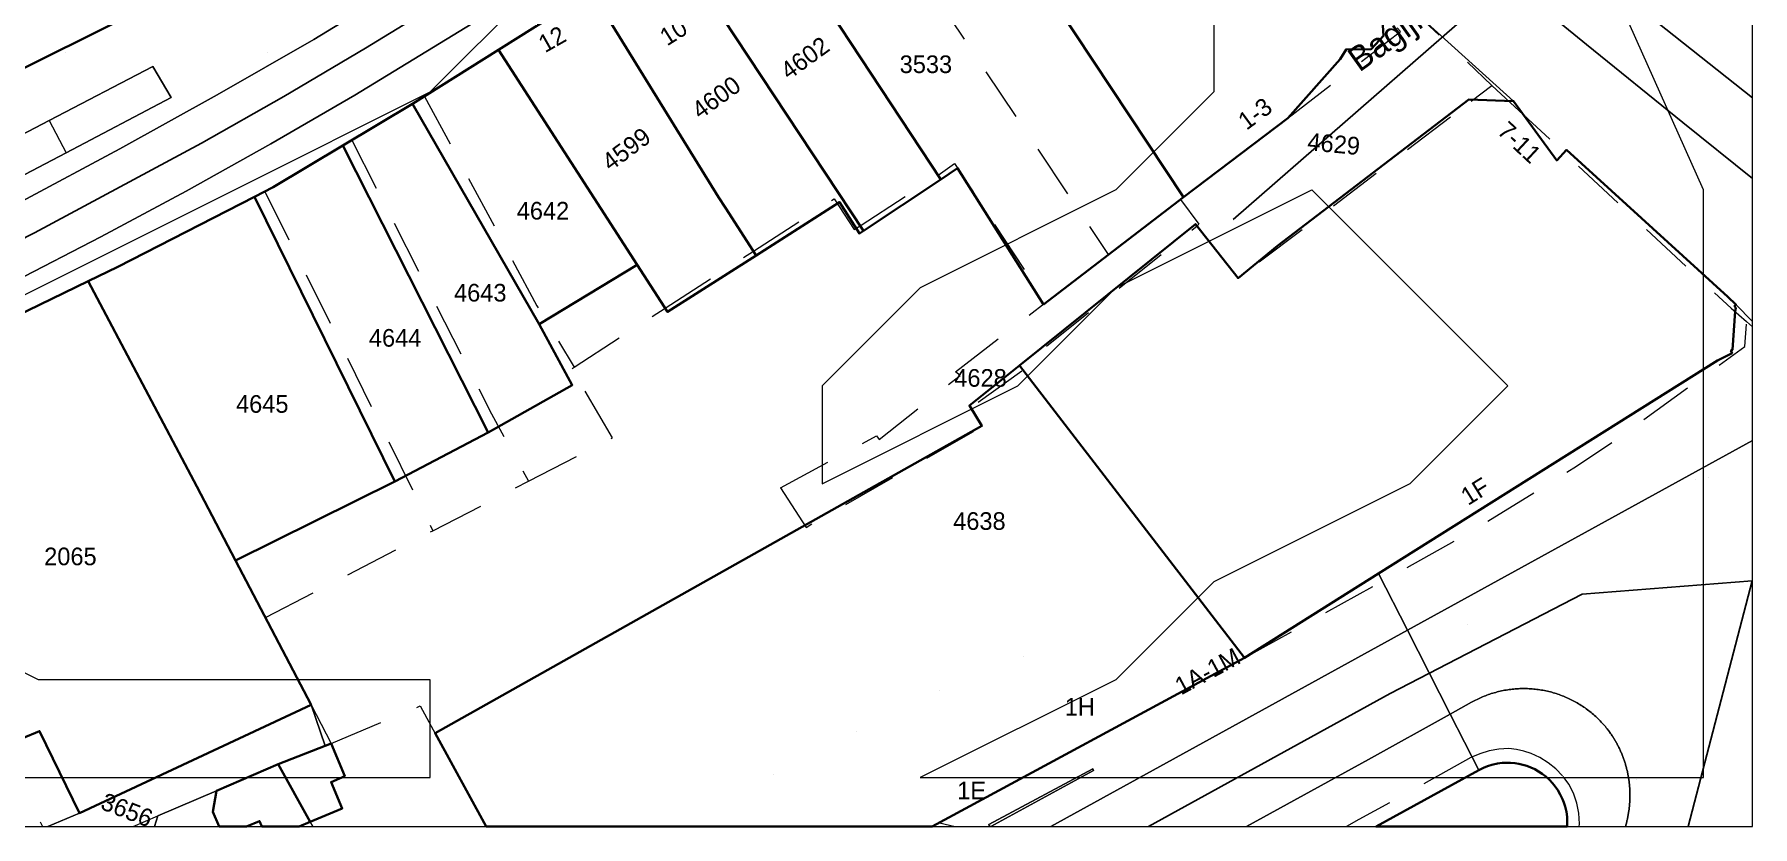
# Model space of a CAD drawing. Header units: metres. Extents: x 0 to 105485, y 0 to 425721.
# Drawn here: x 105242.3 to 105330, y 425150 to 425190.4 of the extents above; entities that cross this region are included whole.
import ezdxf
from ezdxf.enums import TextEntityAlignment as Align

# ---------------------------------------------------------------- set-up
doc = ezdxf.new("R2010")
doc.units = ezdxf.units.M
doc.header["$MEASUREMENT"] = 0
doc.linetypes.add('KG-PERCEEL-SO', pattern=[19, 5.5, -4, 5.5, -4])
for name, color, linetype, lineweight in [('B-XX-IE-AFVAL APART PLAATS-G', 7, 'Continuous', 18), ('B-XX-IE-MEUBILAIR-G', 7, 'Continuous', 18), ('B-XX-IE-MEUBILAIR_WEGMEUBILAIR_AFVALBAK-G', 7, 'Continuous', 18), ('B-XX-KG-GRENS_PERCEEL-G', 150, 'KG-PERCEEL-SO', 18), ('B-XX-KG-GRENS_PERCEEL-T', 150, 'KG-PERCEEL-SO', 18), ('B-XX-OG-BEBOUWING-G', 7, 'Continuous', 35), ('B-XX-OG-BEBOUWING_HUISNUMMER-T', 7, 'Continuous', 18), ('B-XX-OG-BEBOUWING_STRAATNAAM-T', 7, 'Continuous', 18), ('B-XX-OG-GRENS-G', 7, 'Continuous', 18), ('B-XX-OG-TERREIN_ERF-G', 7, 'Continuous', 18), ('B-XX-VH-GESLOTENVERHARDING_BETON-G', 10, 'Continuous', 18), ('B-XX-VH-OPENVERHARDING-G', 90, 'Continuous', 18), ('B-XX-VW-MARKERING-G', 7, 'Continuous', 18)]:
    doc.layers.add(name, color=color, linetype=linetype, lineweight=lineweight)
doc.layers.add('GIS-WEGVAKKEN', color=2, linetype='Continuous')

msp = doc.modelspace()

# ---------------------------------------------------------------- linework, layer by layer
at = {"layer": 'B-XX-IE-AFVAL APART PLAATS-G', "color": 0, "true_color": 0x604a38}
for points in [[(105292.79, 425158.671, 0), (105292.79, 425158.671, 1.5)], [(105288.516, 425156.945, 0), (105288.516, 425156.945, 1.5)], [(105284.242, 425154.844, 0), (105284.242, 425154.844, 1.5)], [(105280.008, 425152.647, 0), (105280.008, 425152.647, 1.5)]]:
    msp.add_polyline3d(points, dxfattribs=at)
at = {"layer": 'B-XX-IE-MEUBILAIR-G', "color": 0, "true_color": 0x604a38}
for points in [[(105256.556, 425190.174, 1.198), (105256.556, 425190.174, 2.698)], [(105254.177, 425189.515, 1.208), (105254.177, 425189.515, 2.708)], [(105321.542, 425189.895, 1.199), (105321.542, 425189.895, 2.699)], [(105258.655, 425187.331, 1.166), (105258.655, 425187.331, 2.666)], [(105246.548, 425184.537, 1.182), (105246.548, 425184.537, 2.682)], [(105307.901, 425184.263, 1.218), (105307.901, 425184.263, 2.718)], [(105243.449, 425182.798, 1.179), (105243.449, 425182.798, 2.679)], [(105248.635, 425181.676, 1.167), (105248.635, 425181.676, 2.667)], [(105325.659, 425167.322, 1.301), (105325.659, 425167.322, 2.801)], [(105327.063, 425167.727, 1.315), (105327.063, 425167.727, 2.815)], [(105316.851, 425162.479, 1.291), (105316.851, 425162.479, 2.791)], [(105315.439, 425160.292, 1.303), (105315.439, 425160.292, 2.803)], [(105317.231, 425159.576, 1.293), (105317.231, 425159.576, 2.793)], [(105308.046, 425157.637, 1.29), (105308.046, 425157.637, 2.79)], [(105321.188, 425156.23, 1.221), (105321.188, 425156.23, 2.721)], [(105310.387, 425153.431, 1.251), (105310.387, 425153.431, 2.751)], [(105298.887, 425152.595, 1.248), (105298.887, 425152.595, 2.748)], [(105324.092, 425152.393, 1.193), (105324.092, 425152.393, 2.693)]]:
    msp.add_polyline3d(points, dxfattribs=at)
at = {"layer": 'B-XX-IE-MEUBILAIR_WEGMEUBILAIR_AFVALBAK-G', "color": 0, "true_color": 0x604a38}
for points in [[(105243.875, 425189.492, 1.439), (105243.875, 425189.492, 2.939)], [(105249.268, 425180.304, 1.169), (105249.268, 425180.304, 2.669)], [(105327.75, 425167.818, 1.317), (105327.75, 425167.818, 2.817)]]:
    msp.add_polyline3d(points, dxfattribs=at)
at = {"layer": 'B-XX-KG-GRENS_PERCEEL-G', "ltscale": 0.5, "flags": 128}
for points in [[(105287.114, 425203.019), (105300.944, 425182.12)], [(105282.94, 425200.371), (105297.101, 425179.204)], [(105278.848, 425197.775), (105286.068, 425186.757), (105288.418, 425183.253)], [(105274.834, 425195.229), (105283.723, 425181.75)], [(105225.668, 425190.601), (105229.467, 425182.619), (105250.519, 425193.089)], [(105265.982, 425189.649), (105270.73, 425192.641)], [(105270.73, 425192.641), (105277.215, 425182.133), (105278.997, 425179.373)], [(105306.277, 425186.16), (105312.02, 425190.578), (105311.83, 425190.809), (105311.993, 425192.28)], [(105311.993, 425192.28), (105316.694, 425187.834)], [(105262.205, 425187.269), (105265.982, 425189.649)], [(105265.982, 425189.649), (105271.314, 425181.411), (105274.492, 425176.463)], [(105315.633, 425187.029), (105316.694, 425187.834)], [(105316.694, 425187.834), (105317.627, 425186.952)], [(105258.494, 425185.033), (105261.598, 425186.887), (105262.205, 425187.269)], [(105262.205, 425187.269), (105267.946, 425176.589), (105269.839, 425173.456)], [(105301.643, 425180.664), (105303.733, 425177.996), (105315.633, 425187.029)], [(105317.627, 425186.952), (105328.906, 425176.461)], [(105300.944, 425182.12), (105306.277, 425186.16)], [(105254.054, 425182.417), (105254.474, 425182.633), (105258.494, 425185.033)], [(105258.494, 425185.033), (105265.623, 425171.069), (105267.522, 425167.632)], [(105284.436, 425180.669), (105288.418, 425183.253)], [(105288.418, 425183.253), (105289.257, 425183.841), (105293.912, 425176.751)], [(105245.042, 425177.835), (105246.549, 425178.566), (105254.054, 425182.417)], [(105254.054, 425182.417), (105262.631, 425165.099)], [(105278.997, 425179.373), (105283.123, 425182.039)], [(105283.123, 425182.039), (105284.144, 425180.476)], [(105283.723, 425181.75), (105284.436, 425180.669)], [(105297.101, 425179.204), (105297.615, 425179.599), (105300.792, 425182.005)], [(105300.792, 425182.005), (105300.944, 425182.12)], [(105300.792, 425182.005), (105301.739, 425180.741)], [(105280.385, 425167.291), (105281.679, 425165.272), (105290.416, 425170.285), (105289.919, 425171.272), (105293.724, 425174.007), (105293.577, 425174.216), (105301.643, 425180.664)], [(105284.144, 425180.476), (105284.436, 425180.669)], [(105301.739, 425180.741), (105301.643, 425180.664)], [(105274.492, 425176.463), (105278.997, 425179.373)], [(105293.912, 425176.751), (105297.101, 425179.204)], [(105232.063, 425171.537), (105245.042, 425177.835)], [(105245.042, 425177.835), (105250.587, 425167.366), (105254.082, 425160.671)], [(105269.839, 425173.456), (105274.492, 425176.463)], [(105289.311, 425173.212), (105293.912, 425176.751)], [(105328.906, 425176.461), (105329.691, 425175.774)], [(105304.066, 425158.612), (105315.346, 425164.892), (105321.016, 425168.402), (105323.157, 425169.839), (105329.601, 425174.509), (105329.691, 425175.774)], [(105329.691, 425175.774), (105330, 425175.503)], [(105269.737, 425173.39), (105269.839, 425173.456)], [(105271.794, 425169.845), (105269.737, 425173.39)], [(105285.276, 425169.951), (105285.41, 425169.764), (105289.548, 425173.032), (105289.311, 425173.212)], [(105232.063, 425171.537), (105242.701, 425150)], [(105280.385, 425167.291), (105285.276, 425169.951)], [(105267.522, 425167.632), (105271.794, 425169.845)], [(105262.631, 425165.099), (105267.522, 425167.632)], [(105254.082, 425160.671), (105262.631, 425165.099)], [(105254.082, 425160.671), (105254.508, 425159.856)], [(105254.508, 425159.856), (105256.412, 425156.209)], [(105288.491, 425150.202), (105304.066, 425158.612)], [(105242.983, 425150), (105244.603, 425150.688), (105256.412, 425156.209)], [(105256.412, 425156.209), (105257.436, 425154.235)], [(105257.436, 425154.235), (105261.978, 425156.16), (105265.358, 425150)], [(105254.733, 425153.182), (105257.436, 425154.235)], [(105315.617, 425153.521), (105309.906, 425150.356), (105309.264, 425150)], [(105317.551, 425153.985), (105317.05, 425153.956), (105316.556, 425153.868), (105316.076, 425153.722), (105315.617, 425153.521)], [(105318.691, 425153.728), (105318.32, 425153.85), (105317.939, 425153.936), (105317.551, 425153.985)], [(105320.299, 425152.6), (105319.953, 425152.955), (105319.565, 425153.264), (105319.142, 425153.523), (105318.691, 425153.728)], [(105248.598, 425150.546), (105254.733, 425153.182)], [(105254.733, 425153.182), (105256.507, 425150)], [(105321.138, 425150), (105321.154, 425150.149), (105321.133, 425150.679), (105321.033, 425151.2), (105320.858, 425151.701), (105320.612, 425152.171), (105320.299, 425152.6)], [(105247.327, 425150), (105248.598, 425150.546)], [(105248.43, 425150), (105248.598, 425150.546)], [(105288.117, 425150), (105288.491, 425150.202)], [(105288.491, 425150.202), (105289.288, 425150)]]:
    msp.add_lwpolyline(points, dxfattribs=at)
at = {"layer": 'B-XX-OG-BEBOUWING-G', "ltscale": 0.5}
for points in [[(105300.768, 425202.565), (105298.279, 425204.844), (105295.954, 425206.973), (105295.473, 425206.501), (105294.913, 425207.101), (105293.753, 425207.231), (105292.868, 425206.67), (105292.588, 425206.492), (105287.114, 425203.019), (105300.944, 425182.12), (105306.277, 425186.16), (105308.954, 425189.173), (105309.246, 425189.671), (105310.526, 425189.678), (105311.161, 425190.357), (105311.08, 425191.667), (105311.294, 425191.88), (105311.639, 425192.166), (105311.811, 425192.453), (105311.574, 425192.668), (105309.175, 425194.866), (105306.966, 425196.888)], [(105300.944, 425182.12), (105287.114, 425203.019), (105278.848, 425197.775), (105288.561, 425183.036), (105289.406, 425183.599), (105293.802, 425176.656)], [(105245.816, 425199.889), (105245.142, 425201.056), (105244.495, 425201.925), (105244.345, 425201.807), (105239.762, 425198.662), (105240.171, 425197.766), (105225.668, 425190.601), (105229.467, 425182.619), (105250.519, 425193.089)], [(105284.612, 425180.404), (105288.561, 425183.036), (105278.848, 425197.775), (105274.834, 425195.229)], [(105270.729, 425192.642), (105277.215, 425182.133), (105277.568, 425181.585), (105279.135, 425179.158), (105283.387, 425181.876), (105284.405, 425180.266), (105284.612, 425180.404), (105274.834, 425195.229)], [(105265.982, 425189.65), (105273.059, 425178.675), (105274.612, 425176.268), (105279.135, 425179.158), (105277.568, 425181.585), (105277.215, 425182.133), (105270.729, 425192.642)], [(105273.059, 425178.675), (105265.982, 425189.65), (105261.598, 425186.887), (105268.066, 425175.645)], [(105268.066, 425175.645), (105261.598, 425186.887), (105258.036, 425184.76), (105265.448, 425170.114), (105269.745, 425172.534)], [(105310.909, 425162.915), (105328.202, 425173.788), (105328.952, 425174.171), (105328.888, 425174.285), (105328.967, 425174.342), (105329.11, 425176.305), (105329.137, 425176.48), (105329.066, 425176.564), (105329.149, 425176.656), (105328.741, 425177.037), (105320.506, 425184.537), (105320.005, 425184.006), (105317.8, 425187.027), (105315.515, 425187.116), (105305.752, 425179.639), (105303.732, 425177.995), (105301.565, 425180.753), (105292.581, 425173.543), (105304.066, 425158.612)], [(105258.036, 425184.76), (105254.474, 425182.633), (105253.522, 425182.144), (105260.683, 425167.62), (105265.448, 425170.114)], [(105253.522, 425182.144), (105246.549, 425178.566), (105245.042, 425177.835), (105250.587, 425167.366), (105252.565, 425163.577), (105260.683, 425167.62)], [(105252.565, 425163.577), (105250.587, 425167.366), (105245.042, 425177.835), (105233.27, 425172.123), (105241.646, 425154.504), (105242.556, 425154.874), (105244.603, 425150.688), (105256.412, 425156.209)], [(105288.117, 425150), (105304.066, 425158.612), (105292.581, 425173.543), (105290.02, 425171.488), (105290.657, 425170.456), (105262.743, 425154.766), (105265.358, 425150)], [(105254.733, 425153.182), (105256.373, 425150.241), (105258.004, 425150.933), (105257.434, 425152.277), (105258.138, 425152.576), (105257.436, 425154.235), (105257.142, 425154.121)], [(105320.529, 425150), (105320.54, 425150.244), (105320.527, 425150.499), (105320.491, 425150.761), (105320.431, 425151.021), (105320.366, 425151.231), (105320.299, 425151.402), (105320.183, 425151.645), (105320.061, 425151.855), (105319.925, 425152.05), (105319.791, 425152.216), (105319.632, 425152.384), (105319.445, 425152.555), (105319.259, 425152.698), (105319.076, 425152.819), (105318.88, 425152.928), (105318.685, 425153.019), (105318.481, 425153.098), (105318.267, 425153.162), (105318.061, 425153.209), (105317.864, 425153.24), (105317.648, 425153.259), (105317.442, 425153.262), (105317.213, 425153.25), (105316.971, 425153.218), (105316.687, 425153.155), (105316.464, 425153.084), (105316.267, 425153.006), (105316.026, 425152.887), (105310.781, 425150)], [(105254.733, 425153.182), (105251.596, 425151.834), (105251.408, 425150.758), (105251.73, 425150), (105253.114, 425150), (105253.786, 425150.285), (105253.907, 425150), (105255.805, 425150), (105256.373, 425150.241)]]:
    msp.add_lwpolyline(points, close=True, dxfattribs=at)
at = {"layer": 'B-XX-OG-GRENS-G'}
for points in [[(105302.5, 425202.5, 1.235), (105302.5, 425187.5, 1.261), (105297.5, 425182.5, 1.252), (105287.5, 425177.5, 1.214), (105282.5, 425172.5, 1.268), (105282.5, 425167.5, 1.259), (105292.5, 425172.5, 1.15), (105297.5, 425177.5, 1.193), (105307.5, 425182.5, 1.267), (105317.5, 425172.5, 1.399), (105312.5, 425167.5, 1.423), (105302.5, 425162.5, 1.332), (105297.5, 425157.5, 1.309), (105287.5, 425152.5, 1.208), (105292.5, 425152.5, 1.209), (105297.5, 425152.5, 1.26), (105302.5, 425152.5, 1.264), (105307.5, 425152.5, 1.255), (105312.5, 425152.5, 1.295), (105317.5, 425152.5, 1.266), (105322.5, 425152.5, 1.201), (105327.5, 425152.5, 1.179), (105327.5, 425157.5, 1.291), (105327.5, 425162.5, 1.362), (105327.5, 425167.5, 1.336), (105327.5, 425172.5, 1.356), (105327.5, 425177.5, 1.347), (105327.5, 425182.5, 1.298), (105092.5, 425707.5, 2.772)], [(105232.5, 425172.5, 1.149), (105242.5, 425177.5, 1.139), (105252.5, 425182.5, 1.166), (105262.5, 425187.5, 1.184), (105267.5, 425192.5, 1.231)], [(105237.5, 425152.5, 1.142), (105242.5, 425152.5, 0.972), (105247.5, 425152.5, 0.669), (105252.5, 425152.5, 0.833), (105257.5, 425152.5, 0.99), (105262.5, 425152.5, 0.997), (105262.5, 425157.5, 1.215), (105257.5, 425157.5, 1.302), (105252.5, 425157.5, 0.712), (105242.5, 425157.5, 1.119), (105232.5, 425162.5, 1.312)]]:
    msp.add_polyline3d(points, dxfattribs=at)
at = {"layer": 'B-XX-OG-TERREIN_ERF-G', "ltscale": 0.5}
for points in [[(105222.103, 425166.713), (105224.848, 425168.01), (105231.14, 425155.102), (105230.697, 425154.834), (105231.493, 425153.133), (105233.013, 425150), (105242.983, 425150), (105244.603, 425150.688), (105242.556, 425154.874), (105241.646, 425154.504), (105236.536, 425152.043), (105233.098, 425159.186), (105228.547, 425168.631), (105228.041, 425169.681), (105221.662, 425166.793), (105224.218, 425161.823), (105223.335, 425161.22), (105225.05, 425158.067), (105226.494, 425155.276), (105226.746, 425155.405), (105228.684, 425151.201), (105229.522, 425151.8), (105228.105, 425154.742), (105227.384, 425156.238)], [(105253.907, 425150), (105253.786, 425150.285), (105253.114, 425150), (105251.73, 425150), (105251.408, 425150.758), (105251.596, 425151.834), (105248.598, 425150.547), (105248.43, 425150), (105256.507, 425150), (105256.373, 425150.241), (105255.805, 425150)]]:
    msp.add_lwpolyline(points, close=True, dxfattribs=at)
at = {"layer": 'B-XX-VH-GESLOTENVERHARDING_BETON-G', "ltscale": 0.5}
msp.add_lwpolyline([(105291.038, 425150), (105291.109, 425150), (105296.352, 425152.859), (105296.32, 425152.951), (105291.018, 425150.11)], close=True, dxfattribs=at)
at = {"layer": 'B-XX-VH-OPENVERHARDING-G', "ltscale": 0.5}
for points in [[(105330, 425191.191), (105325.406, 425194.773), (105321.353, 425197.97), (105315.848, 425202.366), (105305.681, 425210.605), (105303.586, 425212.321), (105302.86, 425212.931), (105298.497, 425209.167), (105300.114, 425207.737), (105302.394, 425205.757), (105305.451, 425203.156), (105307.761, 425201.216), (105313.958, 425196.088), (105321.52, 425189.913), (105326.44, 425185.939), (105330, 425183.075)], [(105249.266, 425187.208), (105243.908, 425184.396), (105238.604, 425181.613), (105233.058, 425178.702), (105232.188, 425180.355), (105237.738, 425183.259), (105243.044, 425186.036), (105248.334, 425188.804)], [(105243.908, 425184.396), (105249.266, 425187.208), (105248.334, 425188.804), (105243.044, 425186.036), (105237.738, 425183.259), (105232.188, 425180.355), (105233.058, 425178.702), (105238.604, 425181.613)], [(105330, 425169.706), (105330, 425175.776), (105329.149, 425176.656), (105329.066, 425176.564), (105329.137, 425176.48), (105329.11, 425176.305), (105328.967, 425174.342), (105328.888, 425174.285), (105328.952, 425174.171), (105328.202, 425173.788), (105310.909, 425162.915), (105312.387, 425160.019)], [(105330, 425150), (105330, 425169.706), (105312.387, 425160.019), (105314.567, 425155.746), (105315.654, 425156.349), (105315.654, 425156.349), (105315.723, 425156.387), (105315.792, 425156.424), (105315.861, 425156.46), (105315.932, 425156.495), (105316.002, 425156.529), (105316.073, 425156.562), (105316.145, 425156.593), (105316.217, 425156.624), (105316.29, 425156.654), (105316.363, 425156.683), (105316.436, 425156.711), (105316.51, 425156.737), (105316.584, 425156.763), (105316.658, 425156.787), (105316.733, 425156.811), (105316.808, 425156.833), (105316.884, 425156.854), (105316.96, 425156.874), (105317.036, 425156.893), (105317.112, 425156.911), (105317.188, 425156.928), (105317.265, 425156.944), (105317.342, 425156.959), (105317.42, 425156.972), (105317.497, 425156.984), (105317.575, 425156.996), (105317.652, 425157.006), (105317.73, 425157.015), (105317.808, 425157.023), (105317.886, 425157.03), (105317.964, 425157.035), (105318.043, 425157.04), (105318.121, 425157.043), (105318.199, 425157.046), (105318.278, 425157.047), (105318.356, 425157.047), (105318.435, 425157.046), (105318.513, 425157.043), (105318.591, 425157.04), (105318.67, 425157.035), (105318.748, 425157.03), (105318.826, 425157.023), (105318.904, 425157.015), (105318.982, 425157.006), (105319.06, 425156.996), (105319.137, 425156.985), (105319.215, 425156.972), (105319.292, 425156.959), (105319.369, 425156.944), (105319.446, 425156.929), (105319.522, 425156.912), (105319.598, 425156.894), (105319.675, 425156.875), (105319.75, 425156.855), (105319.826, 425156.833), (105319.901, 425156.811), (105319.976, 425156.788), (105320.05, 425156.763), (105320.124, 425156.738), (105320.198, 425156.711), (105320.272, 425156.684), (105320.344, 425156.655), (105320.417, 425156.625), (105320.489, 425156.594), (105320.561, 425156.562), (105320.632, 425156.53), (105320.703, 425156.496), (105320.773, 425156.461), (105320.843, 425156.425), (105320.912, 425156.388), (105320.98, 425156.35), (105321.048, 425156.311), (105321.116, 425156.271), (105321.183, 425156.23), (105321.249, 425156.188), (105321.315, 425156.146), (105321.38, 425156.102), (105321.444, 425156.057), (105321.508, 425156.012), (105321.571, 425155.965), (105321.634, 425155.918), (105321.695, 425155.87), (105321.757, 425155.82), (105321.817, 425155.77), (105321.876, 425155.719), (105321.935, 425155.668), (105321.993, 425155.615), (105322.051, 425155.562), (105322.107, 425155.507), (105322.163, 425155.452), (105322.218, 425155.396), (105322.272, 425155.34), (105322.326, 425155.282), (105322.378, 425155.224), (105322.43, 425155.165), (105322.481, 425155.105), (105322.531, 425155.045), (105322.58, 425154.984), (105322.628, 425154.922), (105322.628, 425154.922), (105322.658, 425154.882), (105322.687, 425154.842), (105322.716, 425154.801), (105322.745, 425154.761), (105322.773, 425154.72), (105322.801, 425154.678), (105322.829, 425154.637), (105322.856, 425154.595), (105322.883, 425154.553), (105322.909, 425154.511), (105322.935, 425154.468), (105322.961, 425154.426), (105322.986, 425154.383), (105323.011, 425154.34), (105323.036, 425154.296), (105323.06, 425154.253), (105323.084, 425154.209), (105323.107, 425154.165), (105323.13, 425154.12), (105323.153, 425154.076), (105323.175, 425154.031), (105323.196, 425153.986), (105323.218, 425153.941), (105323.239, 425153.896), (105323.259, 425153.851), (105323.279, 425153.805), (105323.299, 425153.759), (105323.318, 425153.713), (105323.337, 425153.667), (105323.356, 425153.621), (105323.374, 425153.575), (105323.391, 425153.528), (105323.408, 425153.481), (105323.425, 425153.434), (105323.442, 425153.387), (105323.457, 425153.34), (105323.473, 425153.292), (105323.488, 425153.245), (105323.503, 425153.197), (105323.517, 425153.15), (105323.531, 425153.102), (105323.544, 425153.054), (105323.557, 425153.005), (105323.569, 425152.957), (105323.581, 425152.909), (105323.593, 425152.86), (105323.604, 425152.812), (105323.615, 425152.763), (105323.625, 425152.714), (105323.635, 425152.666), (105323.644, 425152.617), (105323.653, 425152.568), (105323.662, 425152.518), (105323.67, 425152.469), (105323.678, 425152.42), (105323.685, 425152.371), (105323.691, 425152.321), (105323.698, 425152.272), (105323.704, 425152.222), (105323.709, 425152.173), (105323.714, 425152.123), (105323.718, 425152.074), (105323.722, 425152.024), (105323.726, 425151.974), (105323.729, 425151.924), (105323.732, 425151.875), (105323.734, 425151.825), (105323.736, 425151.775), (105323.737, 425151.725), (105323.738, 425151.675), (105323.739, 425151.626), (105323.739, 425151.576), (105323.738, 425151.526), (105323.737, 425151.476), (105323.736, 425151.426), (105323.734, 425151.376), (105323.732, 425151.327), (105323.729, 425151.277), (105323.726, 425151.227), (105323.723, 425151.177), (105323.719, 425151.128), (105323.714, 425151.078), (105323.709, 425151.029), (105323.704, 425150.979), (105323.698, 425150.929), (105323.692, 425150.88), (105323.685, 425150.831), (105323.678, 425150.781), (105323.67, 425150.732), (105323.662, 425150.683), (105323.654, 425150.634), (105323.645, 425150.585), (105323.635, 425150.536), (105323.626, 425150.487), (105323.615, 425150.438), (105323.605, 425150.389), (105323.594, 425150.341), (105323.582, 425150.292), (105323.57, 425150.244), (105323.57, 425150.244), (105323.507, 425150)], [(105294.173, 425150), (105312.387, 425160.019), (105310.909, 425162.915), (105304.066, 425158.612), (105288.117, 425150)], [(105314.567, 425155.746), (105312.387, 425160.019), (105294.173, 425150), (105304.156, 425150), (105310.388, 425153.43)], [(105314.567, 425155.746), (105316.026, 425152.887), (105316.267, 425153.006), (105316.464, 425153.084), (105316.687, 425153.155), (105316.971, 425153.218), (105317.213, 425153.25), (105317.442, 425153.262), (105317.648, 425153.259), (105317.864, 425153.24), (105318.061, 425153.209), (105318.267, 425153.162), (105318.481, 425153.098), (105318.685, 425153.019), (105318.88, 425152.928), (105319.076, 425152.819), (105319.259, 425152.698), (105319.445, 425152.555), (105319.632, 425152.384), (105319.791, 425152.216), (105319.925, 425152.05), (105320.061, 425151.855), (105320.183, 425151.645), (105320.299, 425151.402), (105320.366, 425151.231), (105320.431, 425151.021), (105320.491, 425150.761), (105320.527, 425150.499), (105320.54, 425150.244), (105320.529, 425150), (105323.507, 425150), (105323.57, 425150.244), (105323.57, 425150.244), (105323.582, 425150.292), (105323.594, 425150.341), (105323.605, 425150.389), (105323.615, 425150.438), (105323.626, 425150.487), (105323.635, 425150.536), (105323.645, 425150.585), (105323.654, 425150.634), (105323.662, 425150.683), (105323.67, 425150.732), (105323.678, 425150.781), (105323.685, 425150.831), (105323.692, 425150.88), (105323.698, 425150.929), (105323.704, 425150.979), (105323.709, 425151.029), (105323.714, 425151.078), (105323.719, 425151.128), (105323.723, 425151.177), (105323.726, 425151.227), (105323.729, 425151.277), (105323.732, 425151.327), (105323.734, 425151.376), (105323.736, 425151.426), (105323.737, 425151.476), (105323.738, 425151.526), (105323.739, 425151.576), (105323.739, 425151.626), (105323.738, 425151.675), (105323.737, 425151.725), (105323.736, 425151.775), (105323.734, 425151.825), (105323.732, 425151.875), (105323.729, 425151.924), (105323.726, 425151.974), (105323.722, 425152.024), (105323.718, 425152.074), (105323.714, 425152.123), (105323.709, 425152.173), (105323.704, 425152.222), (105323.698, 425152.272), (105323.691, 425152.321), (105323.685, 425152.371), (105323.678, 425152.42), (105323.67, 425152.469), (105323.662, 425152.518), (105323.653, 425152.568), (105323.644, 425152.617), (105323.635, 425152.666), (105323.625, 425152.714), (105323.615, 425152.763), (105323.604, 425152.812), (105323.593, 425152.86), (105323.581, 425152.909), (105323.569, 425152.957), (105323.557, 425153.005), (105323.544, 425153.054), (105323.531, 425153.102), (105323.517, 425153.15), (105323.503, 425153.197), (105323.488, 425153.245), (105323.473, 425153.292), (105323.457, 425153.34), (105323.442, 425153.387), (105323.425, 425153.434), (105323.408, 425153.481), (105323.391, 425153.528), (105323.374, 425153.575), (105323.356, 425153.621), (105323.337, 425153.667), (105323.318, 425153.713), (105323.299, 425153.759), (105323.279, 425153.805), (105323.259, 425153.851), (105323.239, 425153.896), (105323.218, 425153.941), (105323.196, 425153.986), (105323.175, 425154.031), (105323.153, 425154.076), (105323.13, 425154.12), (105323.107, 425154.165), (105323.084, 425154.209), (105323.06, 425154.253), (105323.036, 425154.296), (105323.011, 425154.34), (105322.986, 425154.383), (105322.961, 425154.426), (105322.935, 425154.468), (105322.909, 425154.511), (105322.883, 425154.553), (105322.856, 425154.595), (105322.829, 425154.637), (105322.801, 425154.678), (105322.773, 425154.72), (105322.745, 425154.761), (105322.716, 425154.801), (105322.687, 425154.842), (105322.658, 425154.882), (105322.628, 425154.922), (105322.628, 425154.922), (105322.58, 425154.984), (105322.531, 425155.045), (105322.481, 425155.105), (105322.43, 425155.165), (105322.378, 425155.224), (105322.326, 425155.282), (105322.272, 425155.34), (105322.218, 425155.396), (105322.163, 425155.452), (105322.107, 425155.507), (105322.051, 425155.562), (105321.993, 425155.615), (105321.935, 425155.668), (105321.876, 425155.719), (105321.817, 425155.77), (105321.757, 425155.82), (105321.695, 425155.87), (105321.634, 425155.918), (105321.571, 425155.965), (105321.508, 425156.012), (105321.444, 425156.057), (105321.38, 425156.102), (105321.315, 425156.146), (105321.249, 425156.188), (105321.183, 425156.23), (105321.116, 425156.271), (105321.048, 425156.311), (105320.98, 425156.35), (105320.912, 425156.388), (105320.843, 425156.425), (105320.773, 425156.461), (105320.703, 425156.496), (105320.632, 425156.53), (105320.561, 425156.562), (105320.489, 425156.594), (105320.417, 425156.625), (105320.344, 425156.655), (105320.272, 425156.684), (105320.198, 425156.711), (105320.124, 425156.738), (105320.05, 425156.763), (105319.976, 425156.788), (105319.901, 425156.811), (105319.826, 425156.833), (105319.75, 425156.855), (105319.675, 425156.875), (105319.598, 425156.894), (105319.522, 425156.912), (105319.446, 425156.929), (105319.369, 425156.944), (105319.292, 425156.959), (105319.215, 425156.972), (105319.137, 425156.985), (105319.06, 425156.996), (105318.982, 425157.006), (105318.904, 425157.015), (105318.826, 425157.023), (105318.748, 425157.03), (105318.67, 425157.035), (105318.591, 425157.04), (105318.513, 425157.043), (105318.435, 425157.046), (105318.356, 425157.047), (105318.278, 425157.047), (105318.199, 425157.046), (105318.121, 425157.043), (105318.043, 425157.04), (105317.964, 425157.035), (105317.886, 425157.03), (105317.808, 425157.023), (105317.73, 425157.015), (105317.652, 425157.006), (105317.575, 425156.996), (105317.497, 425156.984), (105317.42, 425156.972), (105317.342, 425156.959), (105317.265, 425156.944), (105317.188, 425156.928), (105317.112, 425156.911), (105317.036, 425156.893), (105316.96, 425156.874), (105316.884, 425156.854), (105316.808, 425156.833), (105316.733, 425156.811), (105316.658, 425156.787), (105316.584, 425156.763), (105316.51, 425156.737), (105316.436, 425156.711), (105316.363, 425156.683), (105316.29, 425156.654), (105316.217, 425156.624), (105316.145, 425156.593), (105316.073, 425156.562), (105316.002, 425156.529), (105315.932, 425156.495), (105315.861, 425156.46), (105315.792, 425156.424), (105315.723, 425156.387), (105315.654, 425156.349), (105315.654, 425156.349)], [(105248.43, 425150), (105248.598, 425150.547), (105251.596, 425151.834), (105254.733, 425153.182), (105257.142, 425154.121), (105256.412, 425156.209), (105244.603, 425150.688), (105242.983, 425150)], [(105310.781, 425150), (105316.026, 425152.887), (105314.567, 425155.746), (105310.388, 425153.43), (105304.156, 425150)], [(105296.32, 425152.951), (105296.352, 425152.859), (105291.109, 425150), (105291.038, 425150), (105291.018, 425150.11)]]:
    msp.add_lwpolyline(points, close=True, dxfattribs=at)
for points in [[(105241.275, 425177.831), (105245.677, 425180.101), (105250.042, 425182.441), (105254.368, 425184.851), (105258.655, 425187.331), (105271.003, 425194.887), (105274.614, 425197.136), (105281.363, 425201.476), (105286.567, 425204.913), (105291.173, 425207.959), (105291.183, 425207.965), (105289.244, 425210.897), (105284.529, 425207.729), (105272.954, 425200.229), (105268.9, 425197.709), (105256.556, 425190.174), (105251.621, 425187.347), (105246.646, 425184.59), (105241.633, 425181.903)], [(105241.633, 425181.903), (105246.646, 425184.59), (105251.621, 425187.347), (105256.556, 425190.174), (105268.9, 425197.709)], [(105311.811, 425192.453), (105317.8, 425187.027), (105320.005, 425184.006), (105320.506, 425184.537), (105328.741, 425177.037), (105329.149, 425176.656), (105330, 425175.776), (105330, 425183.075), (105326.44, 425185.939), (105321.52, 425189.913), (105313.958, 425196.088)], [(105271.003, 425194.887), (105258.655, 425187.331), (105254.368, 425184.851), (105250.042, 425182.441), (105245.677, 425180.101), (105241.275, 425177.831)], [(105250.519, 425193.089), (105229.467, 425182.619)], [(105233.27, 425172.123), (105245.042, 425177.835), (105246.549, 425178.566), (105253.522, 425182.144), (105254.474, 425182.633), (105258.036, 425184.76), (105261.598, 425186.887), (105265.982, 425189.65), (105270.729, 425192.642)], [(105311.08, 425191.667), (105311.161, 425190.357), (105310.526, 425189.678), (105309.246, 425189.671), (105308.954, 425189.173), (105306.277, 425186.16), (105300.944, 425182.12), (105293.802, 425176.656), (105289.406, 425183.599), (105288.561, 425183.036), (105284.612, 425180.404), (105284.405, 425180.266), (105283.387, 425181.876), (105279.135, 425179.158), (105274.612, 425176.268), (105273.059, 425178.675), (105268.066, 425175.645), (105269.745, 425172.534), (105265.448, 425170.114), (105260.683, 425167.62), (105252.565, 425163.577), (105256.412, 425156.209), (105257.142, 425154.121), (105257.436, 425154.235), (105258.138, 425152.576), (105257.434, 425152.277), (105258.004, 425150.933), (105256.373, 425150.241), (105256.507, 425150), (105265.358, 425150), (105262.743, 425154.766), (105290.657, 425170.456), (105290.02, 425171.488), (105292.581, 425173.543), (105301.565, 425180.753), (105303.732, 425177.995), (105305.752, 425179.639), (105315.515, 425187.116), (105317.8, 425187.027), (105311.811, 425192.453)]]:
    msp.add_lwpolyline(points, dxfattribs=at)
at = {"layer": 'B-XX-VW-MARKERING-G', "color": 0, "ltscale": 0.5, "true_color": 0x808080}
msp.add_polyline3d([(105243.044, 425186.036, 1.378), (105243.908, 425184.396, 1.186)], dxfattribs=at)
at = {"layer": 'GIS-WEGVAKKEN'}
for points in [[(105296, 425213), (105287.81, 425207.83), (105279.72, 425202.52), (105271.57, 425197.3), (105259.2, 425189.73), (105255.03, 425187.27), (105250.82, 425184.89), (105242.3, 425180.3), (105236.03, 425177.12), (105229.329, 425173.945)], [(105303.479, 425180.985), (105319.83, 425195.268)], [(105319.83, 425195.268), (105330, 425187.202)], [(105299.162, 425150), (105311.49, 425156.79), (105321.3, 425161.87), (105329.977, 425162.55)], [(105326.711, 425150), (105329.977, 425162.55)], [(105329.977, 425162.55), (105330, 425162.553)]]:
    msp.add_lwpolyline(points, dxfattribs=at)

# ---------------------------------------------------------------- texts
at = {"layer": 'B-XX-KG-GRENS_PERCEEL-T'}
for s, rotation, p in [('4602', 36, (105281.622, 425189.232)), ('4600', 36, (105277.095, 425187.218)), ('4599', 36.6, (105272.504, 425184.582)), ('4629', 354.7, (105308.619, 425184.848)), ('3656', 338.7, (105247.023, 425150.854))]:
    msp.add_text(s, height=0.9, rotation=rotation, dxfattribs=at).set_placement(p, align=Align.MIDDLE_CENTER)
for s, p in [('3533', (105287.799, 425188.911)), ('4642', (105268.253, 425181.435)), ('4643', (105265.053, 425177.251)), ('4644', (105260.704, 425174.947)), ('4628', (105290.588, 425172.902)), ('4645', (105253.924, 425171.572)), ('4638', (105290.53, 425165.597)), ('2065', (105244.131, 425163.791))]:
    msp.add_text(s, height=0.9, dxfattribs=at).set_placement(p, align=Align.MIDDLE_CENTER)
at = {"layer": 'B-XX-OG-BEBOUWING_HUISNUMMER-T'}
for s, rotation, p in [('10', 32.2, (105274.914, 425190.551)), ('12', 29.5, (105268.718, 425190.192)), ('1-3', 36.4, (105304.599, 425186.392)), ('7-11', 317.1, (105318.098, 425184.925)), ('1F', 31.9, (105315.83, 425167.116)), ('1A-1M', 28.4, (105302.172, 425157.932))]:
    msp.add_text(s, height=0.9, rotation=rotation, dxfattribs=at).set_placement(p, align=Align.MIDDLE_CENTER)
for s, p in [('1H', (105295.656, 425156.118)), ('1E', (105290.134, 425151.844))]:
    msp.add_text(s, height=0.9, dxfattribs=at).set_placement(p, align=Align.MIDDLE_CENTER)
at = {"layer": 'B-XX-OG-BEBOUWING_STRAATNAAM-T'}
msp.add_text('Bagijnestraat', height=1.25, rotation=35.5, dxfattribs=at).set_placement((105313.537, 425191.821), align=Align.MIDDLE_CENTER)

doc.saveas('drawing.dxf')
